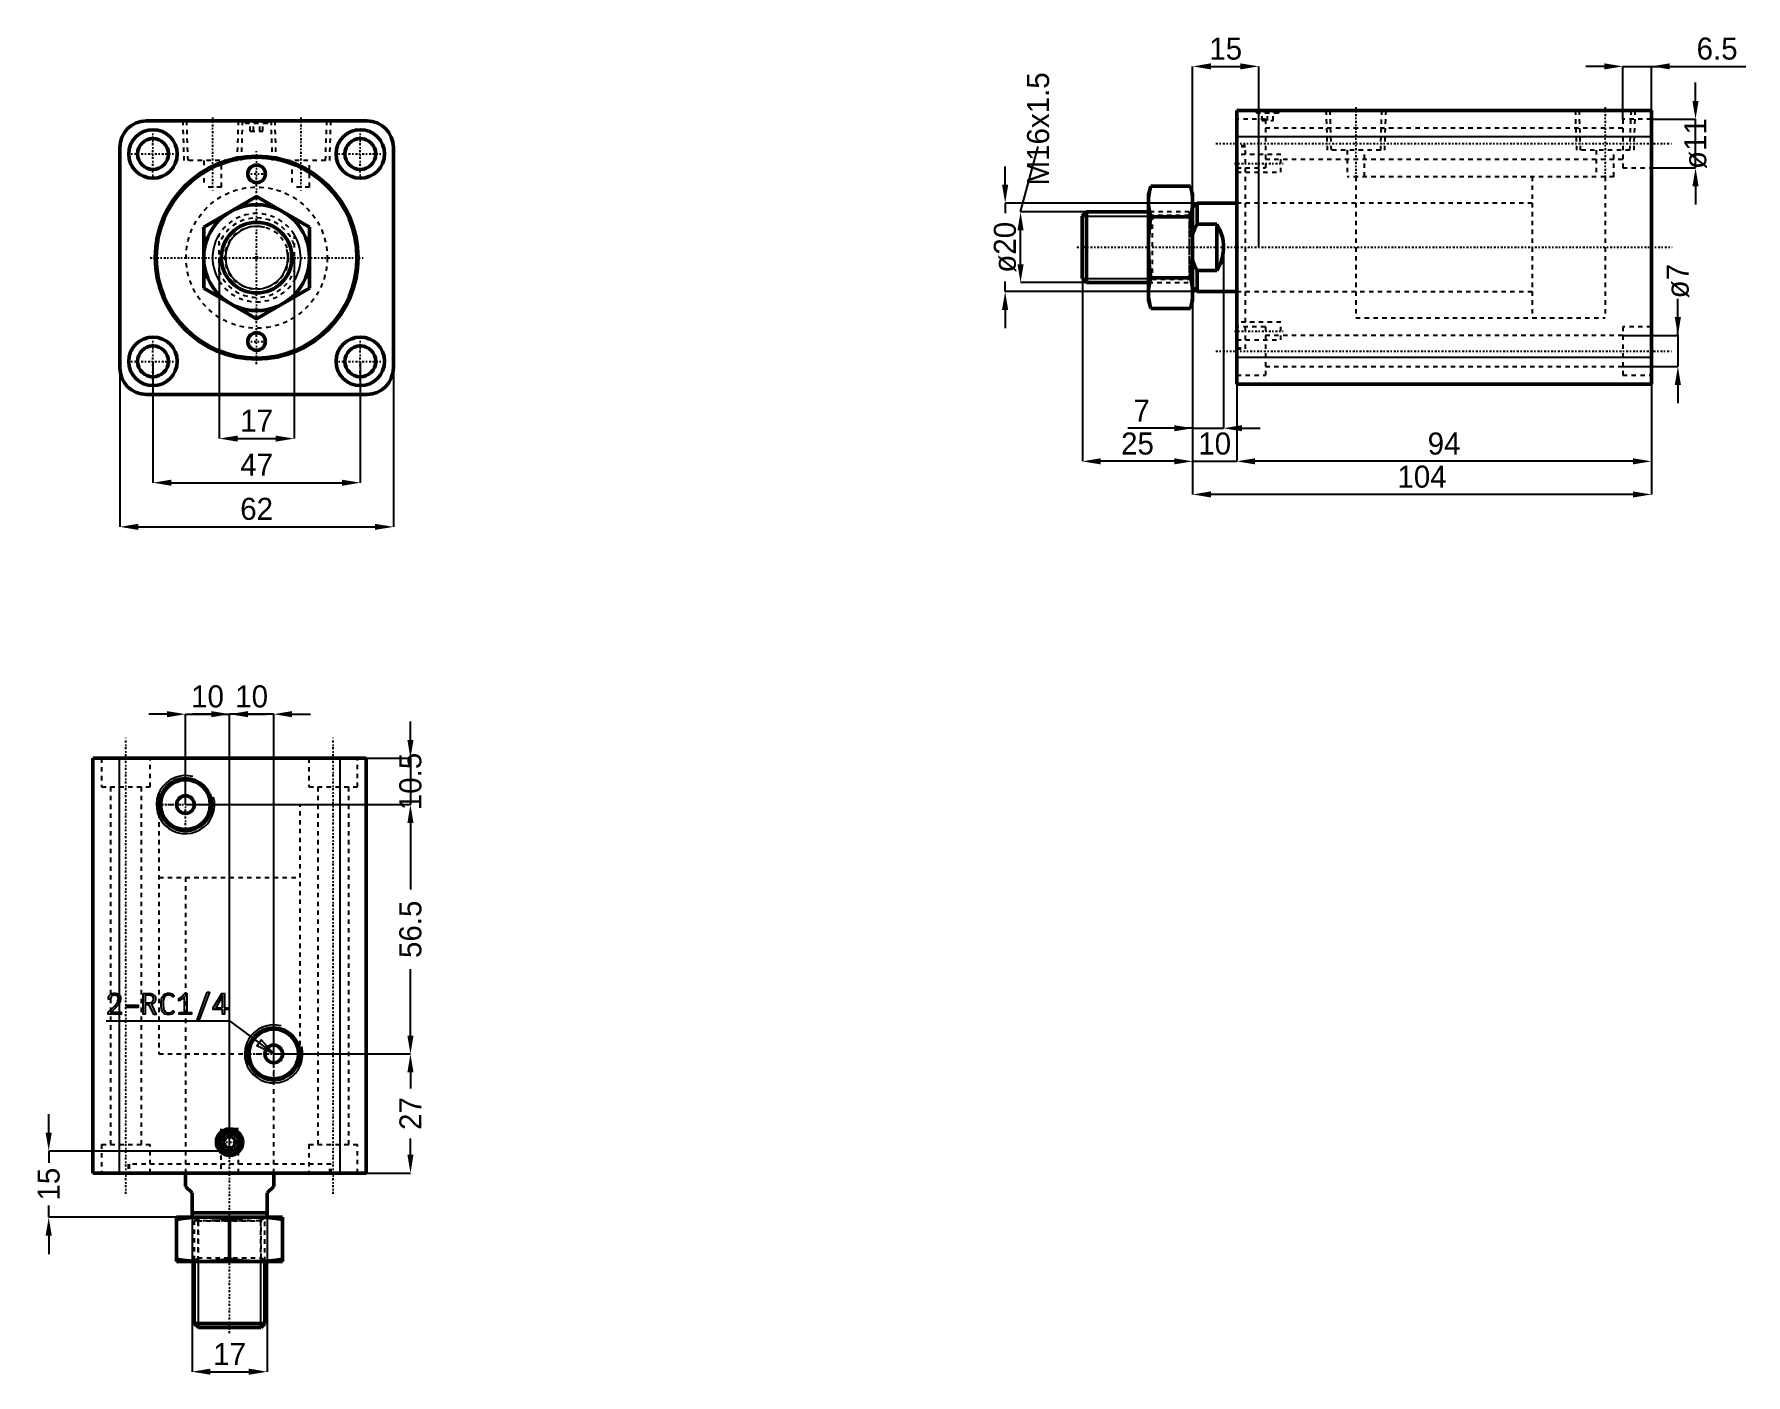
# Model space of a CAD drawing. Header units: millimetres. Extents: x -50 to 338, y -253 to 51.
import ezdxf

# ---------------------------------------------------------------- set-up
doc = ezdxf.new("R2010")
doc.units = ezdxf.units.MM
doc.linetypes.add('Center', pattern=[1.5, 0.45, -0.5, 0.05, -0.5])
doc.linetypes.add('Dashed', pattern=[2, 1, -1])
for name, color, linetype, lineweight in [('2d ConnectionPoints', 7, 'Continuous', 50), ('AM_0', 7, 'Continuous', 50), ('AM_4', 3, 'Continuous', 25), ('AM_5', 3, 'Continuous', 25), ('AM_7', 7, 'Center', 25), ('AM_9', 6, 'Dashed', 25)]:
    doc.layers.add(name, color=color, linetype=linetype, lineweight=lineweight)
doc.dimstyles.new('ISO-25', dxfattribs={"dimtxt": 2.5, "dimasz": 2.5, "dimexe": 1.25, "dimexo": 0.625, "dimtad": 1, "dimtxsty": 'Standard', "dimcen": 2.5, "dimadec": 0, "dimazin": 0, "dimtfac": 1, "dimtmove": 0, "dimatfit": 3, "dimfxl": 1, "dimarcsym": 0})

# ---------------------------------------------------------------- blocks, each defined once
blk = doc.blocks.new('1_CXHC_NUTM16X1_5_0_in_CXHC_A_EX_SD_32_40ST_0__CN_0')
at = {"layer": 'AM_0'}
for p, q in [((-12, 6.93), (0, 13.86)), ((0, 13.86), (12, 6.93)), ((-12, -6.93), (-12, 6.93)), ((12, 6.93), (12, -6.93)), ((0, -13.86), (-12, -6.93)), ((12, -6.93), (0, -13.86))]:
    blk.add_line(p, q, dxfattribs=at)
blk.add_circle((0, 0), 12, dxfattribs=at)
at = {"layer": 'AM_9'}
blk.add_circle((0, 0), 7.19, dxfattribs=at)
blk = doc.blocks.new('2_RODcxhc_a_sd_32_40_EX_0_in_CXHC_A_EX_SD_32_40ST_0__CN_0')
at = {"layer": 'AM_0'}
blk.add_circle((0, 0), 8, dxfattribs=at)
at = {"layer": 'AM_5'}
blk.add_arc((0, 0), 7.08, 75, 15, dxfattribs=at)
at = {"layer": 'AM_9'}
for p, q in [((-8.5, -5.27), (-8.5, 5.27)), ((8.5, 5.27), (8.5, -5.27))]:
    blk.add_line(p, q, dxfattribs=at)
for points in [[(-8.5, 5.27), (-8.93, 4.51), (-9.29, 3.71), (-9.57, 2.89), (-9.79, 2.04), (-9.93, 1.18), (-10, 0.31), (-9.98, -0.56), (-9.9, -1.43), (-9.74, -2.29), (-9.5, -3.13), (-9.19, -3.94), (-8.81, -4.73), (-8.5, -5.27)], [(8.5, -5.27), (8.93, -4.51), (9.29, -3.71), (9.57, -2.89), (9.79, -2.04), (9.93, -1.18), (10, -0.31), (9.98, 0.56), (9.9, 1.43), (9.74, 2.29), (9.5, 3.13), (9.19, 3.94), (8.81, 4.73), (8.5, 5.27)]]:
    blk.add_lwpolyline(points, dxfattribs=at)
for radius, start, end in [(10, 31.7883, 148.2117), (9, 19.1881, 160.8119), (9, 199.1881, 340.8119), (10, 211.7883, 328.2117)]:
    blk.add_arc((0, 0), radius, start, end, dxfattribs=at)
blk = doc.blocks.new('3_bodycxhc_a_sd_32_40_0_in_CXHC_A_EX_SD_32_40ST_0__CN_0')
at = {"layer": 'AM_0'}
for p, q in [((25, 31), (-25, 31)), ((-31, 25), (-31, -25)), ((31, -25), (31, 25)), ((-25, -31), (25, -31))]:
    blk.add_line(p, q, dxfattribs=at)
for centre, radius in [((-23.5, 23.5), 5.5), ((23.5, 23.5), 5.5), ((-23.5, 23.5), 3.5), ((23.5, 23.5), 3.5), ((0, 0), 23), ((0, 0), 22.75), ((0, 19), 2), ((-23.5, -23.5), 5.5), ((0, -19), 2), ((23.5, -23.5), 5.5), ((-23.5, -23.5), 3.5), ((23.5, -23.5), 3.5)]:
    blk.add_circle(centre, radius, dxfattribs=at)
for centre, start, end in [((-25, 25), 90, 180), ((25, 25), 0, 90), ((-25, -25), 180, 270), ((25, -25), 270, 360)]:
    blk.add_arc(centre, 6, start, end, dxfattribs=at)
at = {"layer": 'AM_5', "linetype": 'Dashed'}
for p, q in [((-16.77, 31), (-16.48, 22)), ((-3.23, 31), (-3.52, 22)), ((3.23, 31), (3.52, 22)), ((16.77, 31), (16.48, 22))]:
    blk.add_line(p, q, dxfattribs=at)
at = {"layer": 'AM_7'}
for p, q in [((-10, 31.75), (-10, 15.25)), ((10, 31.75), (10, 15.25)), ((-23.5, 17.73), (-23.5, 29.27)), ((0, 31.03), (0, 30.37)), ((23.5, 17.73), (23.5, 29.27)), ((-29.27, 23.5), (-17.73, 23.5)), ((0, -24.15), (0, 24.15)), ((17.73, 23.5), (29.27, 23.5)), ((-2.1, 19), (2.1, 19)), ((-24.15, 0), (24.15, 0)), ((-23.5, -29.27), (-23.5, -17.73)), ((-2.1, -19), (2.1, -19)), ((23.5, -29.27), (23.5, -17.73)), ((-29.27, -23.5), (-17.73, -23.5)), ((17.73, -23.5), (29.27, -23.5))]:
    blk.add_line(p, q, dxfattribs=at)
at = {"layer": 'AM_9'}
for p, q in [((-15.91, 31), (-15.63, 22)), ((-4.37, 22), (-4.09, 31)), ((-3, 31), (-2.4, 30.4)), ((-2.1, 30.7), (-2.4, 30.4)), ((2.4, 30.4), (-2.4, 30.4)), ((2.1, 30.7), (-2.1, 30.7)), ((-1.44, 28.7), (-1.44, 30.7)), ((-1.44, 28.7), (1.44, 28.7)), ((-0.72, 28.7), (-0.72, 30.7)), ((0.72, 28.7), (0.72, 30.7)), ((1.44, 28.7), (1.44, 30.7)), ((2.4, 30.4), (2.1, 30.7)), ((2.4, 30.4), (3, 31)), ((4.09, 31), (4.37, 22)), ((15.63, 22), (15.91, 31)), ((-4.37, 22), (-15.63, 22)), ((-12, 22), (-12, 16)), ((-8, 16), (-8, 22)), ((15.63, 22), (4.37, 22)), ((8, 22), (8, 16)), ((12, 16), (12, 22)), ((-8, 16), (-12, 16)), ((12, 16), (8, 16))]:
    blk.add_line(p, q, dxfattribs=at)
blk.add_circle((0, 0), 16, dxfattribs=at)
blk = doc.blocks.new('*D4')
at = {"layer": 'AM_5', "color": 0, "lineweight": -2}
for p, q in [((-23.5, -23.5), (-23.5, -51)), ((23.5, -23.5), (23.5, -51)), ((-19.33, -51), (19.33, -51))]:
    blk.add_line(p, q, dxfattribs=at)
at = {"layer": 'AM_5', "color": 0}
for points in [[(-19.33, -50.31), (-19.33, -51.69), (-23.5, -51)], [(19.33, -51.69), (19.33, -50.31), (23.5, -51)]]:
    blk.add_solid(points, dxfattribs=at)
at = {"layer": 'Defpoints', "color": 0}
for p in [(-23.5, -23.5), (23.5, -23.5), (23.5, -51)]:
    blk.add_point(p, dxfattribs=at)
at = {"layer": 'AM_5', "color": 0, "insert": (0, -46.91), "char_height": 5, "attachment_point": 5}
blk.add_mtext('47', dxfattribs=at)
blk = doc.blocks.new('*D5')
at = {"layer": 'AM_5', "color": 0, "lineweight": -2}
for p, q in [((-31, -25), (-31, -61)), ((31, -25), (31, -61)), ((-26.83, -61), (26.83, -61))]:
    blk.add_line(p, q, dxfattribs=at)
at = {"layer": 'AM_5', "color": 0}
for points in [[(-26.83, -60.31), (-26.83, -61.69), (-31, -61)], [(26.83, -61.69), (26.83, -60.31), (31, -61)]]:
    blk.add_solid(points, dxfattribs=at)
at = {"layer": 'Defpoints', "color": 0}
for p in [(-31, -25), (31, -25), (31, -61)]:
    blk.add_point(p, dxfattribs=at)
at = {"layer": 'AM_5', "color": 0, "insert": (0, -56.95), "char_height": 5, "attachment_point": 5}
blk.add_mtext('62', dxfattribs=at)
blk = doc.blocks.new('*D6')
at = {"layer": 'AM_5', "color": 0, "lineweight": -2}
for p, q in [((-8.5, 0), (-8.5, -41)), ((8.5, 0), (8.5, -41)), ((-4.33, -41), (4.33, -41))]:
    blk.add_line(p, q, dxfattribs=at)
at = {"layer": 'AM_5', "color": 0}
for points in [[(-4.33, -40.31), (-4.33, -41.69), (-8.5, -41)], [(4.33, -41.69), (4.33, -40.31), (8.5, -41)]]:
    blk.add_solid(points, dxfattribs=at)
at = {"layer": 'Defpoints', "color": 0}
for p in [(-8.5, 0), (8.5, 0), (8.5, -41)]:
    blk.add_point(p, dxfattribs=at)
at = {"layer": 'AM_5', "color": 0, "insert": (0, -36.95), "char_height": 5, "attachment_point": 5}
blk.add_mtext('17', dxfattribs=at)
blk = doc.blocks.new('1_CXHC_NUTM16X1_5_0_in_CXHC_A_EX_SD_32_40ST_0__CN_2')
at = {"layer": 'AM_0'}
for p, q in [((-19.5, 13.86), (-20, 12)), ((-20, 12), (-20, -12)), ((-19.5, 13.86), (-10.5, 13.86)), ((-10, 12), (-10.5, 13.86)), ((-10, 12), (-10, -12)), ((-19.5, 6.93), (-10.5, 6.93)), ((-19.5, -6.93), (-10.5, -6.93)), ((-20, -12), (-19.5, -13.86)), ((-19.5, -13.86), (-10.5, -13.86)), ((-10.5, -13.86), (-10, -12))]:
    blk.add_line(p, q, dxfattribs=at)
for points in [[(-19.5, 13.86), (-19.71, 13), (-19.87, 12.13), (-19.97, 11.26), (-20, 10.39)], [(-10, 10.39), (-10.03, 11.26), (-10.13, 12.12), (-10.29, 12.99), (-10.5, 13.86)], [(-20, 10.39), (-19.97, 9.53), (-19.87, 8.66), (-19.71, 7.79), (-19.5, 6.93)], [(-10.5, 6.93), (-10.29, 7.79), (-10.13, 8.65), (-10.03, 9.52), (-10, 10.39)], [(-19.5, 6.93), (-19.71, 5.21), (-19.87, 3.48), (-19.97, 1.74), (-20, 0)], [(-10, 0), (-10.04, 1.78), (-10.14, 3.56), (-10.29, 5.25), (-10.5, 6.93)], [(-20, 0), (-19.96, -1.78), (-19.86, -3.56), (-19.71, -5.25), (-19.5, -6.93)], [(-10.5, -6.93), (-10.29, -5.21), (-10.13, -3.48), (-10.03, -1.74), (-10, 0)], [(-19.5, -6.93), (-19.71, -7.79), (-19.87, -8.65), (-19.97, -9.52), (-20, -10.39)], [(-10, -10.39), (-10.03, -9.53), (-10.13, -8.66), (-10.29, -7.79), (-10.5, -6.93)], [(-20, -10.39), (-19.97, -11.26), (-19.87, -12.12), (-19.71, -12.99), (-19.5, -13.86)], [(-10.5, -13.86), (-10.29, -13), (-10.13, -12.13), (-10.03, -11.26), (-10, -10.39)]]:
    blk.add_lwpolyline(points, dxfattribs=at)
at = {"layer": 'AM_9'}
for p, q in [((-19.19, 7.19), (-20, 8)), ((-10, 8), (-10.81, 7.19)), ((-10.81, 7.19), (-19.19, 7.19)), ((-19.19, 7.19), (-19.19, -7.19)), ((-10.81, 7.19), (-10.81, -7.19)), ((-20, -8), (-19.19, -7.19)), ((-19.19, -7.19), (-10.81, -7.19)), ((-10.81, -7.19), (-10, -8))]:
    blk.add_line(p, q, dxfattribs=at)
blk = doc.blocks.new('2_RODcxhc_a_sd_32_40_EX_0_in_CXHC_A_EX_SD_32_40ST_0__CN_2')
at = {"layer": 'AM_0'}
for p, q in [((-34.08, 8), (-35, 7.08)), ((-20, 8), (-34.08, 8)), ((-34.08, 8), (-34.08, -8)), ((-9, 10), (-10, 9)), ((0, 10), (-9, 10)), ((-9, 10), (-9, 5.27)), ((-35, 7.08), (-35, -7.08)), ((-4.5, 5.27), (-9, 5.27)), ((-4.5, 5.27), (-4.5, -5.27)), ((-35, -7.08), (-34.08, -8)), ((-9, -5.27), (-4.5, -5.27)), ((-9, -5.27), (-9, -10)), ((-34.08, -8), (-20, -8)), ((-10, -9), (-9, -10)), ((-9, -10), (0, -10))]:
    blk.add_line(p, q, dxfattribs=at)
for points in [[(-9, 5.27), (-9.55, 4.14), (-10, 2.96)], [(-4.5, -5.27), (-4.07, -4.51), (-3.71, -3.71), (-3.43, -2.89), (-3.21, -2.04), (-3.07, -1.18), (-3, -0.31), (-3.02, 0.56), (-3.1, 1.43), (-3.26, 2.29), (-3.5, 3.13), (-3.81, 3.94), (-4.19, 4.73), (-4.5, 5.27)], [(-10, -2.96), (-9.55, -4.13), (-9, -5.27)]]:
    blk.add_lwpolyline(points, dxfattribs=at)
at = {"layer": 'AM_5'}
for p, q in [((-35, 7.08), (-20, 7.08)), ((-35, -7.08), (-20, -7.08))]:
    blk.add_line(p, q, dxfattribs=at)
at = {"layer": 'AM_5', "linetype": 'Dashed'}
for p, q in [((-20, 7.08), (-10.75, 7.08)), ((-20, -7.08), (-10.75, -7.08))]:
    blk.add_line(p, q, dxfattribs=at)
at = {"layer": 'AM_7'}
blk.add_line((-36.25, 0), (98.7, 0), dxfattribs=at)
at = {"layer": 'AM_9'}
for p, q in [((83.5, 16), (67, 16)), ((67, 16), (67, -16)), ((83.5, 16), (83.5, -16)), ((-10.75, 8), (-20, 8)), ((-10.75, 8), (-10.75, -8)), ((67, 10), (0, 10)), ((-10, 7.08), (-10.75, 7.08)), ((-10.75, -7.08), (-10, -7.08)), ((-20, -8), (-10.75, -8)), ((0, -10), (67, -10)), ((67, -16), (83.5, -16))]:
    blk.add_line(p, q, dxfattribs=at)
blk = doc.blocks.new('3_bodycxhc_a_sd_32_40_0_in_CXHC_A_EX_SD_32_40ST_0__CN_2')
at = {"layer": 'AM_0'}
for p, q in [((94, 31), (0, 31)), ((0, -31), (0, 31)), ((94, -31), (94, 31)), ((94, -31), (0, -31))]:
    blk.add_line(p, q, dxfattribs=at)
at = {"layer": 'AM_4'}
for p, q in [((94, 25), (0, 25)), ((94, -25), (0, -25))]:
    blk.add_line(p, q, dxfattribs=at)
at = {"layer": 'AM_5', "linetype": 'Dashed'}
for p, q in [((20.23, 31), (20.52, 22)), ((33.77, 31), (33.48, 22)), ((76.73, 31), (77.02, 22)), ((90.27, 31), (89.98, 22))]:
    blk.add_line(p, q, dxfattribs=at)
at = {"layer": 'AM_7'}
for p, q in [((27, 31.75), (27, 15.25)), ((83.5, 31.75), (83.5, 15.25)), ((7, 31.03), (7, 30.37)), ((-4.7, 23.5), (98.7, 23.5)), ((-0.5, 19), (10.5, 19)), ((-0.5, -19), (10.5, -19)), ((-4.7, -23.5), (98.7, -23.5))]:
    blk.add_line(p, q, dxfattribs=at)
at = {"layer": 'AM_9'}
for p, q in [((6.5, 29), (0, 29)), ((4, 31), (4.6, 30.4)), ((4.9, 30.7), (4.6, 30.4)), ((9.4, 30.4), (4.6, 30.4)), ((9.1, 30.7), (4.9, 30.7)), ((5.75, 28.7), (5.75, 30.7)), ((5.75, 28.7), (8.25, 28.7)), ((6.5, 29), (6.5, 18)), ((7, 28.7), (7, 30.7)), ((8.25, 28.7), (8.25, 30.7)), ((9.4, 30.4), (9.1, 30.7)), ((9.4, 30.4), (10, 31)), ((21.09, 31), (21.37, 22)), ((32.63, 22), (32.91, 31)), ((77.59, 31), (77.87, 22)), ((94, 29), (87.5, 29)), ((87.5, 29), (87.5, 18)), ((89.13, 22), (89.41, 31)), ((87.5, 27), (6.5, 27)), ((2, 23), (0, 23)), ((2, 22.75), (0, 22.75)), ((10, 21), (0, 21)), ((2, -23), (2, 23)), ((6.5, 20), (87.5, 20)), ((10, 17), (10, 21)), ((32.63, 22), (21.37, 22)), ((25, 22), (25, 16)), ((29, 16), (29, 22)), ((89.13, 22), (77.87, 22)), ((81.5, 22), (81.5, 16)), ((85.5, 16), (85.5, 22)), ((0, 18), (6.5, 18)), ((0, 17), (10, 17)), ((85.5, 16), (25, 16)), ((27, 16), (27, -16)), ((83.5, 16), (83.5, -16)), ((87.5, 18), (94, 18)), ((27, 10), (0, 10)), ((0, -10), (27, -10)), ((10, -17), (0, -17)), ((6.5, -18), (0, -18)), ((6.5, -18), (6.5, -29)), ((10, -21), (10, -17)), ((27, -16), (83.5, -16)), ((94, -18), (87.5, -18)), ((87.5, -18), (87.5, -29)), ((0, -21), (10, -21)), ((0, -22.75), (2, -22.75)), ((0, -23), (2, -23)), ((87.5, -20), (6.5, -20)), ((6.5, -27), (87.5, -27)), ((0, -29), (6.5, -29)), ((87.5, -29), (94, -29))]:
    blk.add_line(p, q, dxfattribs=at)
blk = doc.blocks.new('*D22')
at = {"layer": 'AM_5', "color": 0, "lineweight": -2}
for p, q in [((169.67, 16.52), (169.67, 20.68)), ((213.17, 12.35), (169.67, 12.35)), ((169.67, 12.35), (169.67, 10.1)), ((169.67, -7.65), (169.67, -5.4)), ((213.17, -7.65), (169.67, -7.65)), ((169.67, -11.82), (169.67, -15.98))]:
    blk.add_line(p, q, dxfattribs=at)
at = {"layer": 'AM_5', "color": 0}
for points in [[(168.97, 16.52), (170.36, 16.52), (169.67, 12.35)], [(170.36, -11.82), (168.97, -11.82), (169.67, -7.65)]]:
    blk.add_solid(points, dxfattribs=at)
at = {"layer": 'Defpoints', "color": 0}
for p in [(213.17, 12.35), (169.67, -7.65), (213.17, -7.65)]:
    blk.add_point(p, dxfattribs=at)
at = {"layer": 'AM_5', "color": 0, "insert": (169.67, 2.35), "char_height": 5, "attachment_point": 5, "rotation": 90}
blk.add_mtext('ø20', dxfattribs=at)
blk = doc.blocks.new('*D23')
at = {"layer": 'AM_5', "color": 0, "lineweight": -2}
for p, q in [((212.17, 2.35), (212.17, -38.65)), ((219.17, 2.35), (219.17, -38.65)), ((212.17, -38.65), (197.46, -38.65)), ((212.17, -38.65), (219.17, -38.65)), ((223.33, -38.65), (227.5, -38.65))]:
    blk.add_line(p, q, dxfattribs=at)
at = {"layer": 'AM_5', "color": 0}
for points in [[(208, -39.34), (208, -37.96), (212.17, -38.65)], [(223.33, -37.96), (223.33, -39.34), (219.17, -38.65)]]:
    blk.add_solid(points, dxfattribs=at)
at = {"layer": 'Defpoints', "color": 0}
for p in [(212.17, 2.35), (219.17, 2.35), (219.17, -38.65)]:
    blk.add_point(p, dxfattribs=at)
at = {"layer": 'AM_5', "color": 0, "insert": (200.62, -34.65), "char_height": 5, "attachment_point": 5}
blk.add_mtext('7', dxfattribs=at)
blk = doc.blocks.new('*D24')
at = {"layer": 'AM_5', "color": 0, "lineweight": -2}
for p, q in [((212.17, 2.35), (212.17, -46.15)), ((222.17, -22.65), (222.17, -46.15)), ((212.17, -46.15), (222.17, -46.15))]:
    blk.add_line(p, q, dxfattribs=at)
at = {"layer": 'Defpoints', "color": 0}
for p in [(212.17, 2.35), (222.17, -22.65), (222.17, -46.15)]:
    blk.add_point(p, dxfattribs=at)
at = {"layer": 'AM_5', "color": 0, "insert": (217.17, -42.15), "char_height": 5, "attachment_point": 5}
blk.add_mtext('10', dxfattribs=at)
blk = doc.blocks.new('*D25')
at = {"layer": 'AM_5', "color": 0, "lineweight": -2}
for p, q in [((187.17, 2.35), (187.17, -46.15)), ((212.17, 2.35), (212.17, -46.15)), ((208, -46.15), (191.33, -46.15))]:
    blk.add_line(p, q, dxfattribs=at)
at = {"layer": 'AM_5', "color": 0}
for points in [[(191.33, -45.46), (191.33, -46.84), (187.17, -46.15)], [(208, -46.84), (208, -45.46), (212.17, -46.15)]]:
    blk.add_solid(points, dxfattribs=at)
at = {"layer": 'Defpoints', "color": 0}
for p in [(187.17, 2.35), (212.17, 2.35), (187.17, -46.15)]:
    blk.add_point(p, dxfattribs=at)
at = {"layer": 'AM_5', "color": 0, "insert": (199.67, -42.15), "char_height": 5, "attachment_point": 5}
blk.add_mtext('25', dxfattribs=at)
blk = doc.blocks.new('*D26')
at = {"layer": 'AM_5', "color": 0, "lineweight": -2}
for p, q in [((222.17, -22.65), (222.17, -46.15)), ((316.17, -28.65), (316.17, -46.15)), ((312, -46.15), (226.33, -46.15))]:
    blk.add_line(p, q, dxfattribs=at)
at = {"layer": 'AM_5', "color": 0}
for points in [[(226.33, -45.46), (226.33, -46.84), (222.17, -46.15)], [(312, -46.84), (312, -45.46), (316.17, -46.15)]]:
    blk.add_solid(points, dxfattribs=at)
at = {"layer": 'Defpoints', "color": 0}
for p in [(222.17, -22.65), (316.17, -28.65), (222.17, -46.15)]:
    blk.add_point(p, dxfattribs=at)
at = {"layer": 'AM_5', "color": 0, "insert": (269.17, -42.15), "char_height": 5, "attachment_point": 5}
blk.add_mtext('94', dxfattribs=at)
blk = doc.blocks.new('*D27')
at = {"layer": 'AM_5', "color": 0, "lineweight": -2}
for p, q in [((212.17, 2.35), (212.17, -53.65)), ((316.17, -28.65), (316.17, -53.65)), ((312, -53.65), (216.33, -53.65))]:
    blk.add_line(p, q, dxfattribs=at)
at = {"layer": 'AM_5', "color": 0}
for points in [[(216.33, -52.96), (216.33, -54.34), (212.17, -53.65)], [(312, -54.34), (312, -52.96), (316.17, -53.65)]]:
    blk.add_solid(points, dxfattribs=at)
at = {"layer": 'Defpoints', "color": 0}
for p in [(212.17, 2.35), (316.17, -28.65), (212.17, -53.65)]:
    blk.add_point(p, dxfattribs=at)
at = {"layer": 'AM_5', "color": 0, "insert": (264.17, -49.65), "char_height": 5, "attachment_point": 5}
blk.add_mtext('104', dxfattribs=at)
blk = doc.blocks.new('*D28')
at = {"layer": 'AM_5', "color": 0, "lineweight": -2}
for p, q in [((322.17, -17.65), (322.17, -9.32)), ((309.67, -17.65), (322.17, -17.65)), ((322.17, -17.65), (322.17, -24.65)), ((309.67, -24.65), (322.17, -24.65)), ((322.17, -28.82), (322.17, -32.98))]:
    blk.add_line(p, q, dxfattribs=at)
at = {"layer": 'AM_5', "color": 0}
for points in [[(321.47, -13.48), (322.86, -13.48), (322.17, -17.65)], [(322.86, -28.82), (321.47, -28.82), (322.17, -24.65)]]:
    blk.add_solid(points, dxfattribs=at)
at = {"layer": 'Defpoints', "color": 0}
for p in [(309.67, -17.65), (309.67, -24.65), (322.17, -24.65)]:
    blk.add_point(p, dxfattribs=at)
at = {"layer": 'AM_5', "color": 0, "insert": (322.17, -5.32), "char_height": 5, "attachment_point": 5, "rotation": 90}
blk.add_mtext('ø7', dxfattribs=at)
blk = doc.blocks.new('*D29')
at = {"layer": 'AM_5', "color": 0, "lineweight": -2}
for p, q in [((326.17, 35.52), (326.17, 39.68)), ((316.17, 31.35), (326.17, 31.35)), ((326.17, 20.35), (326.17, 31.35)), ((316.17, 20.35), (326.17, 20.35)), ((326.17, 16.18), (326.17, 12.02))]:
    blk.add_line(p, q, dxfattribs=at)
at = {"layer": 'AM_5', "color": 0}
for points in [[(325.47, 35.52), (326.86, 35.52), (326.17, 31.35)], [(326.86, 16.18), (325.47, 16.18), (326.17, 20.35)]]:
    blk.add_solid(points, dxfattribs=at)
at = {"layer": 'Defpoints', "color": 0}
for p in [(316.17, 31.35), (326.17, 31.35), (316.17, 20.35)]:
    blk.add_point(p, dxfattribs=at)
at = {"layer": 'AM_5', "color": 0, "insert": (326.17, 25.85), "char_height": 5, "attachment_point": 5, "rotation": 90}
blk.add_mtext('ø11', dxfattribs=at)
blk = doc.blocks.new('*D30')
at = {"layer": 'AM_5', "color": 0, "lineweight": -2}
for p, q in [((305.5, 43.35), (301.33, 43.35)), ((309.67, 31.35), (309.67, 43.35)), ((309.67, 43.35), (316.17, 43.35)), ((316.17, 31.35), (316.17, 43.35)), ((316.17, 43.35), (337.56, 43.35))]:
    blk.add_line(p, q, dxfattribs=at)
at = {"layer": 'AM_5', "color": 0}
for points in [[(305.5, 42.66), (305.5, 44.04), (309.67, 43.35)], [(320.33, 44.04), (320.33, 42.66), (316.17, 43.35)]]:
    blk.add_solid(points, dxfattribs=at)
at = {"layer": 'Defpoints', "color": 0}
for p in [(316.17, 43.35), (309.67, 31.35), (316.17, 31.35)]:
    blk.add_point(p, dxfattribs=at)
at = {"layer": 'AM_5', "color": 0, "insert": (331.06, 47.35), "char_height": 5, "attachment_point": 5}
blk.add_mtext('6.5', dxfattribs=at)
blk = doc.blocks.new('*D31')
at = {"layer": 'AM_5', "color": 0, "lineweight": -2}
for p, q in [((173.17, 10.35), (177.17, 25.18)), ((188.17, 10.35), (173.17, 10.35)), ((173.17, -1.48), (173.17, 6.18)), ((188.17, -5.65), (173.17, -5.65))]:
    blk.add_line(p, q, dxfattribs=at)
at = {"layer": 'AM_5', "color": 0}
for points in [[(173.86, 6.18), (172.47, 6.18), (173.17, 10.35)], [(172.47, -1.48), (173.86, -1.48), (173.17, -5.65)]]:
    blk.add_solid(points, dxfattribs=at)
at = {"layer": 'Defpoints', "color": 0}
for p in [(173.17, 10.35), (188.17, 10.35), (188.17, -5.65)]:
    blk.add_point(p, dxfattribs=at)
at = {"layer": 'AM_5', "color": 0, "insert": (177.17, 29.18), "char_height": 5, "attachment_point": 5, "rotation": 90}
blk.add_mtext('M16x1.5', dxfattribs=at)
blk = doc.blocks.new('*D32')
at = {"layer": 'AM_5', "color": 0, "lineweight": -2}
for p, q in [((212.17, 2.35), (212.17, 43.35)), ((216.33, 43.35), (223, 43.35)), ((227.17, 2.35), (227.17, 43.35))]:
    blk.add_line(p, q, dxfattribs=at)
at = {"layer": 'AM_5', "color": 0}
for points in [[(216.33, 44.04), (216.33, 42.66), (212.17, 43.35)], [(223, 42.66), (223, 44.04), (227.17, 43.35)]]:
    blk.add_solid(points, dxfattribs=at)
at = {"layer": 'Defpoints', "color": 0}
for p in [(227.17, 43.35), (212.17, 2.35), (227.17, 2.35)]:
    blk.add_point(p, dxfattribs=at)
at = {"layer": 'AM_5', "color": 0, "insert": (219.67, 47.35), "char_height": 5, "attachment_point": 5}
blk.add_mtext('15', dxfattribs=at)
blk = doc.blocks.new('1_CXHC_NUTM16X1_5_0_in_CXHC_A_EX_SD_32_40ST_0__CN_4')
at = {"layer": 'AM_0'}
for p, q in [((-12, -10), (12, -10)), ((-12, -20), (-12, -10)), ((0, -19.5), (0, -10.5)), ((12, -10), (12, -20)), ((-12, -20), (12, -20))]:
    blk.add_line(p, q, dxfattribs=at)
for points in [[(-6, -10), (-7.5, -10.03), (-9, -10.13), (-10.5, -10.29), (-12, -10.5)], [(0, -10.5), (-1.49, -10.29), (-2.99, -10.13), (-4.49, -10.03), (-6, -10)], [(6, -10), (4.5, -10.03), (3, -10.13), (1.5, -10.29), (0, -10.5)], [(12, -10.5), (10.51, -10.29), (9.01, -10.13), (7.51, -10.03), (6, -10)], [(-12, -19.5), (-10.51, -19.71), (-9.01, -19.87), (-7.51, -19.97), (-6, -20)], [(-6, -20), (-4.5, -19.97), (-3, -19.87), (-1.5, -19.71), (0, -19.5)], [(0, -19.5), (1.49, -19.71), (2.99, -19.87), (4.49, -19.97), (6, -20)], [(6, -20), (7.5, -19.97), (9, -19.87), (10.5, -19.71), (12, -19.5)]]:
    blk.add_lwpolyline(points, dxfattribs=at)
at = {"layer": 'AM_9'}
for p, q in [((-8, -10), (-7.19, -10.81)), ((-7.19, -10.81), (-7.19, -19.19)), ((-7.19, -10.81), (7.19, -10.81)), ((7.19, -10.81), (8, -10)), ((7.19, -19.19), (7.19, -10.81)), ((-7.19, -19.19), (-8, -20)), ((-7.19, -19.19), (7.19, -19.19)), ((8, -20), (7.19, -19.19))]:
    blk.add_line(p, q, dxfattribs=at)
blk = doc.blocks.new('2_RODcxhc_a_sd_32_40_EX_0_in_CXHC_A_EX_SD_32_40ST_0__CN_4')
at = {"layer": 'AM_0'}
for p, q in [((-10, 0), (-10, -3)), ((10, -3), (10, 0)), ((-8.5, -4.5), (-10, -3)), ((10, -3), (8.5, -4.5)), ((-8.5, -10), (-8.5, -4.5)), ((8.5, -4.5), (8.5, -10)), ((-8.5, -9), (8.5, -9)), ((-8, -20), (-8, -34.08)), ((8, -34.08), (8, -20)), ((-8, -34.08), (8, -34.08)), ((-8, -34.08), (-7.08, -35)), ((7.08, -35), (8, -34.08)), ((-7.08, -35), (7.08, -35))]:
    blk.add_line(p, q, dxfattribs=at)
at = {"layer": 'AM_5', "linetype": 'Dashed'}
for p, q in [((-8, -10.75), (8, -10.75)), ((-7.08, -20), (-7.08, -10.75)), ((7.08, -20), (7.08, -10.75))]:
    blk.add_line(p, q, dxfattribs=at)
at = {"layer": 'AM_5'}
for p, q in [((-7.08, -35), (-7.08, -20)), ((7.08, -35), (7.08, -20))]:
    blk.add_line(p, q, dxfattribs=at)
at = {"layer": 'AM_7'}
blk.add_line((0, -36.25), (0, 98.7), dxfattribs=at)
at = {"layer": 'AM_9'}
for p, q in [((-16, 83.5), (16, 83.5)), ((-16, 83.5), (-16, 67)), ((16, 67), (16, 83.5)), ((-16, 67), (16, 67)), ((-10, 67), (-10, 0)), ((10, 0), (10, 67)), ((-8, -10.75), (-8, -20)), ((-7.08, -10), (-7.08, -10.75)), ((7.08, -10.75), (7.08, -10)), ((8, -20), (8, -10.75))]:
    blk.add_line(p, q, dxfattribs=at)
blk = doc.blocks.new('3_bodycxhc_a_sd_32_40_0_in_CXHC_A_EX_SD_32_40ST_0__CN_4')
at = {"layer": 'AM_0'}
for p, q in [((31, 94), (-31, 94)), ((-31, 94), (-31, 0)), ((31, 94), (31, 0)), ((-0.72, 8.25), (-1.44, 7)), ((0.72, 8.25), (-0.72, 8.25)), ((1.44, 7), (0.72, 8.25)), ((-1.44, 7), (-0.72, 5.75)), ((-0.72, 5.75), (0.72, 5.75)), ((0.72, 5.75), (1.44, 7)), ((31, 0), (-31, 0))]:
    blk.add_line(p, q, dxfattribs=at)
for centre, radius in [((-10, 83.5), 5.91), ((-10, 83.5), 5.63), ((-10, 83.5), 2), ((10, 27), 5.91), ((10, 27), 5.63), ((10, 27), 2), ((0, 7), 3), ((0, 7), 2.4), ((0, 7), 2.1)]:
    blk.add_circle(centre, radius, dxfattribs=at)
at = {"layer": 'AM_4'}
for p, q in [((-25, 94), (-25, 0)), ((25, 94), (25, 0))]:
    blk.add_line(p, q, dxfattribs=at)
at = {"layer": 'AM_5'}
for centre in [(-10, 83.5), (10, 27)]:
    blk.add_arc(centre, 6.58, 75, 15, dxfattribs=at)
at = {"layer": 'AM_7'}
for p, q in [((-23.5, -4.7), (-23.5, 98.7)), ((23.5, -4.7), (23.5, 98.7)), ((-10, 77.29), (-10, 89.71)), ((-16.21, 83.5), (-3.79, 83.5)), ((10, 20.79), (10, 33.21)), ((3.79, 27), (16.21, 27)), ((-3.15, 7), (3.15, 7))]:
    blk.add_line(p, q, dxfattribs=at)
at = {"layer": 'AM_9'}
for p, q in [((-29, 94), (-29, 87.5)), ((-18, 87.5), (-18, 94)), ((18, 94), (18, 87.5)), ((29, 87.5), (29, 94)), ((-29, 87.5), (-18, 87.5)), ((-27, 87.5), (-27, 6.5)), ((-20, 6.5), (-20, 87.5)), ((18, 87.5), (29, 87.5)), ((20, 87.5), (20, 6.5)), ((27, 6.5), (27, 87.5)), ((-16, 83.5), (16, 83.5)), ((-16, 83.5), (-16, 27)), ((16, 27), (16, 83.5)), ((-16, 27), (16, 27)), ((-10, 27), (-10, 0)), ((10, 0), (10, 27)), ((2, 10), (-2, 10)), ((-2, 10), (-2, 0)), ((2, 0), (2, 10)), ((-29, 6.5), (-18, 6.5)), ((-29, 6.5), (-29, 0)), ((-18, 0), (-18, 6.5)), ((18, 6.5), (29, 6.5)), ((18, 6.5), (18, 0)), ((29, 0), (29, 6.5)), ((23, 2), (-23, 2)), ((-23, 2), (-23, 0)), ((-22.75, 2), (-22.75, 0)), ((22.75, 0), (22.75, 2)), ((23, 0), (23, 2))]:
    blk.add_line(p, q, dxfattribs=at)
blk = doc.blocks.new('*D45')
at = {"layer": 'AM_5', "color": 0, "lineweight": -2}
for p, q in [((-14.63, -217.45), (-14.63, -252.45)), ((2.37, -217.45), (2.37, -252.45)), ((-10.47, -252.45), (-1.8, -252.45))]:
    blk.add_line(p, q, dxfattribs=at)
at = {"layer": 'AM_5', "color": 0}
for points in [[(-10.47, -251.75), (-10.47, -253.14), (-14.63, -252.45)], [(-1.8, -253.14), (-1.8, -251.75), (2.37, -252.45)]]:
    blk.add_solid(points, dxfattribs=at)
at = {"layer": 'Defpoints', "color": 0}
for p in [(-14.63, -217.45), (2.37, -217.45), (2.37, -252.45)]:
    blk.add_point(p, dxfattribs=at)
at = {"layer": 'AM_5', "color": 0, "insert": (-6.13, -248.45), "char_height": 5, "attachment_point": 5}
blk.add_mtext('17', dxfattribs=at)
blk = doc.blocks.new('*D46')
at = {"layer": 'AM_5', "color": 0, "lineweight": -2}
for p, q in [((-47.13, -198.28), (-47.13, -194.11)), ((-6.13, -202.45), (-47.13, -202.45)), ((-47.13, -202.45), (-47.13, -205.11)), ((-47.13, -217.45), (-47.13, -214.78)), ((-14.63, -217.45), (-47.13, -217.45)), ((-47.13, -221.61), (-47.13, -225.78))]:
    blk.add_line(p, q, dxfattribs=at)
at = {"layer": 'AM_5', "color": 0}
for points in [[(-47.83, -198.28), (-46.44, -198.28), (-47.13, -202.45)], [(-46.44, -221.61), (-47.83, -221.61), (-47.13, -217.45)]]:
    blk.add_solid(points, dxfattribs=at)
at = {"layer": 'Defpoints', "color": 0}
for p in [(-47.13, -202.45), (-6.13, -202.45), (-14.63, -217.45)]:
    blk.add_point(p, dxfattribs=at)
at = {"layer": 'AM_5', "color": 0, "insert": (-47.13, -209.95), "char_height": 5, "attachment_point": 5, "rotation": 90}
blk.add_mtext('15', dxfattribs=at)
blk = doc.blocks.new('*D47')
at = {"layer": 'AM_5', "color": 0, "lineweight": -2}
for p, q in [((3.87, -180.45), (34.87, -180.45)), ((34.87, -184.61), (34.87, -188.28)), ((34.87, -203.28), (34.87, -199.61)), ((24.87, -207.45), (34.87, -207.45))]:
    blk.add_line(p, q, dxfattribs=at)
at = {"layer": 'AM_5', "color": 0}
for points in [[(35.56, -184.61), (34.17, -184.61), (34.87, -180.45)], [(34.17, -203.28), (35.56, -203.28), (34.87, -207.45)]]:
    blk.add_solid(points, dxfattribs=at)
at = {"layer": 'Defpoints', "color": 0}
for p in [(3.87, -180.45), (34.87, -180.45), (24.87, -207.45)]:
    blk.add_point(p, dxfattribs=at)
at = {"layer": 'AM_5', "color": 0, "insert": (34.87, -193.95), "char_height": 5, "attachment_point": 5, "rotation": 90}
blk.add_mtext('27', dxfattribs=at)
blk = doc.blocks.new('*D48')
at = {"layer": 'AM_5', "color": 0, "lineweight": -2}
for p, q in [((-16.13, -123.95), (34.87, -123.95)), ((34.87, -128.11), (34.87, -143.2)), ((34.87, -176.28), (34.87, -161.2)), ((3.87, -180.45), (34.87, -180.45))]:
    blk.add_line(p, q, dxfattribs=at)
at = {"layer": 'AM_5', "color": 0}
for points in [[(35.56, -128.11), (34.17, -128.11), (34.87, -123.95)], [(34.17, -176.28), (35.56, -176.28), (34.87, -180.45)]]:
    blk.add_solid(points, dxfattribs=at)
at = {"layer": 'Defpoints', "color": 0}
for p in [(-16.13, -123.95), (3.87, -180.45), (34.87, -180.45)]:
    blk.add_point(p, dxfattribs=at)
at = {"layer": 'AM_5', "color": 0, "insert": (34.87, -152.2), "char_height": 5, "attachment_point": 5, "rotation": 90}
blk.add_mtext('56.5', dxfattribs=at)
blk = doc.blocks.new('*D49')
at = {"layer": 'AM_5', "color": 0, "lineweight": -2}
for p, q in [((34.87, -109.28), (34.87, -105.11)), ((17.37, -113.45), (34.87, -113.45)), ((34.87, -113.45), (34.87, -123.95)), ((-16.13, -123.95), (34.87, -123.95)), ((34.87, -128.11), (34.87, -132.28))]:
    blk.add_line(p, q, dxfattribs=at)
at = {"layer": 'AM_5', "color": 0}
for points in [[(34.17, -109.28), (35.56, -109.28), (34.87, -113.45)], [(35.56, -128.11), (34.17, -128.11), (34.87, -123.95)]]:
    blk.add_solid(points, dxfattribs=at)
at = {"layer": 'Defpoints', "color": 0}
for p in [(17.37, -113.45), (-16.13, -123.95), (34.87, -123.95)]:
    blk.add_point(p, dxfattribs=at)
at = {"layer": 'AM_5', "color": 0, "insert": (34.87, -118.7), "char_height": 5, "attachment_point": 5, "rotation": 90}
blk.add_mtext('10.5', dxfattribs=at)
blk = doc.blocks.new('*D50')
at = {"layer": 'AM_5', "color": 0, "lineweight": -2}
for p, q in [((-20.3, -103.45), (-24.47, -103.45)), ((-16.13, -123.95), (-16.13, -103.45)), ((-16.13, -103.45), (-6.13, -103.45)), ((-6.13, -202.45), (-6.13, -103.45)), ((-1.97, -103.45), (2.2, -103.45))]:
    blk.add_line(p, q, dxfattribs=at)
at = {"layer": 'AM_5', "color": 0}
for points in [[(-20.3, -104.14), (-20.3, -102.75), (-16.13, -103.45)], [(-1.97, -102.75), (-1.97, -104.14), (-6.13, -103.45)]]:
    blk.add_solid(points, dxfattribs=at)
at = {"layer": 'Defpoints', "color": 0}
for p in [(-6.13, -103.45), (-16.13, -123.95), (-6.13, -202.45)]:
    blk.add_point(p, dxfattribs=at)
at = {"layer": 'AM_5', "color": 0, "insert": (-11.13, -99.45), "char_height": 5, "attachment_point": 5}
blk.add_mtext('10', dxfattribs=at)
blk = doc.blocks.new('*D51')
at = {"layer": 'AM_5', "color": 0, "lineweight": -2}
for p, q in [((-10.3, -103.45), (-14.47, -103.45)), ((-6.13, -202.45), (-6.13, -103.45)), ((3.87, -103.45), (-6.13, -103.45)), ((3.87, -180.45), (3.87, -103.45)), ((8.03, -103.45), (12.2, -103.45))]:
    blk.add_line(p, q, dxfattribs=at)
at = {"layer": 'AM_5', "color": 0}
for points in [[(-10.3, -104.14), (-10.3, -102.75), (-6.13, -103.45)], [(8.03, -102.75), (8.03, -104.14), (3.87, -103.45)]]:
    blk.add_solid(points, dxfattribs=at)
at = {"layer": 'Defpoints', "color": 0}
for p in [(-6.13, -103.45), (3.87, -180.45), (-6.13, -202.45)]:
    blk.add_point(p, dxfattribs=at)
at = {"layer": 'AM_5', "color": 0, "insert": (-1.13, -99.45), "char_height": 5, "attachment_point": 5}
blk.add_mtext('10', dxfattribs=at)
blk = doc.blocks.new('*D52')
at = {"layer": 'AM_5', "color": 0, "lineweight": -2}
for p, q in [((-14.63, -217.45), (-14.63, -252.45)), ((2.37, -217.45), (2.37, -252.45)), ((-10.47, -252.45), (-1.8, -252.45))]:
    blk.add_line(p, q, dxfattribs=at)
at = {"layer": 'AM_5', "color": 0}
for points in [[(-10.47, -251.75), (-10.47, -253.14), (-14.63, -252.45)], [(-1.8, -253.14), (-1.8, -251.75), (2.37, -252.45)]]:
    blk.add_solid(points, dxfattribs=at)
at = {"layer": 'Defpoints', "color": 0}
for p in [(-14.63, -217.45), (2.37, -217.45), (2.37, -252.45)]:
    blk.add_point(p, dxfattribs=at)
at = {"layer": 'AM_5', "color": 0, "insert": (-6.13, -248.45), "char_height": 5, "attachment_point": 5}
blk.add_mtext('17', dxfattribs=at)

msp = doc.modelspace()

# ---------------------------------------------------------------- linework, layer by layer
at = {"layer": '2d ConnectionPoints'}
for p in [(0, 0), (0, 0), (222.168, 2.35), (222.168, 2.35), (-6.134, -207.445), (-6.134, -207.445)]:
    msp.add_point(p, dxfattribs=at)
at = {"layer": 'AM_5'}
for p, q in [((-34.134, -172.945), (-6.134, -172.945)), ((-6.134, -172.945), (3.866, -180.445))]:
    msp.add_line(p, q, dxfattribs=at)
for points in [[(-33.487, -170.834), (-33.487, -170.834), (-33.273, -170.639), (-32.968, -170.353), (-32.968, -170.353), (-32.682, -170.076), (-32.503, -169.897), (-32.503, -169.897), (-32.33, -169.716), (-32.083, -169.431), (-32.083, -169.431), (-31.85, -169.132), (-31.703, -168.923), (-31.703, -168.923), (-31.573, -168.716), (-31.432, -168.42), (-31.432, -168.42), (-31.357, -168.142), (-31.342, -167.968), (-31.342, -167.968), (-31.347, -167.87), (-31.37, -167.731), (-31.37, -167.731), (-31.413, -167.603), (-31.453, -167.523), (-31.453, -167.523), (-31.5, -167.448), (-31.584, -167.349), (-31.584, -167.349), (-31.683, -167.267), (-31.757, -167.22), (-31.757, -167.22), (-31.836, -167.182), (-31.962, -167.14), (-31.962, -167.14), (-32.096, -167.117), (-32.191, -167.113), (-32.191, -167.113), (-32.295, -167.117), (-32.442, -167.141), (-32.442, -167.141), (-32.579, -167.184), (-32.665, -167.224), (-32.665, -167.224), (-32.745, -167.272), (-32.85, -167.359), (-32.85, -167.359), (-32.94, -167.464), (-32.99, -167.544), (-32.99, -167.544), (-33.032, -167.631), (-33.078, -167.772), (-33.078, -167.772), (-33.102, -167.928), (-33.107, -168.039), (-33.595, -168.039), (-33.595, -168.039), (-33.587, -167.872), (-33.547, -167.64), (-33.547, -167.64), (-33.474, -167.43), (-33.406, -167.302), (-33.406, -167.302), (-33.325, -167.184), (-33.185, -167.03), (-33.185, -167.03), (-33.02, -166.903), (-32.897, -166.834), (-32.897, -166.834), (-32.767, -166.776), (-32.561, -166.714), (-32.561, -166.714), (-32.343, -166.681), (-32.191, -166.674), (-32.191, -166.674), (-32.048, -166.68), (-31.842, -166.712), (-31.842, -166.712), (-31.645, -166.77), (-31.518, -166.824), (-31.518, -166.824), (-31.398, -166.889), (-31.237, -167.008), (-31.237, -167.008), (-31.099, -167.152), (-31.019, -167.263), (-31.019, -167.263), (-30.952, -167.382), (-30.879, -167.578), (-30.879, -167.578), (-30.839, -167.792), (-30.832, -167.945), (-30.832, -167.945), (-30.843, -168.118), (-30.901, -168.385), (-30.901, -168.385), (-31.009, -168.658), (-31.108, -168.845), (-31.108, -168.845), (-31.222, -169.031), (-31.408, -169.3), (-31.408, -169.3), (-31.61, -169.557), (-31.753, -169.721), (-31.753, -169.721), (-31.908, -169.888), (-32.168, -170.159), (-32.168, -170.159), (-32.461, -170.455), (-32.675, -170.665), (-33.019, -171.003), (-30.692, -171.007), (-30.692, -171.445), (-33.66, -171.445), (-33.66, -170.99), (-33.487, -170.834)], [(-25.718, -166.733), (-24.347, -166.733), (-24.347, -166.733), (-24.206, -166.738), (-23.998, -166.767), (-23.998, -166.767), (-23.794, -166.82), (-23.661, -166.869), (-23.661, -166.869), (-23.533, -166.93), (-23.358, -167.044), (-23.358, -167.044), (-23.204, -167.184), (-23.113, -167.293), (-23.113, -167.293), (-23.035, -167.414), (-22.951, -167.617), (-22.951, -167.617), (-22.906, -167.846), (-22.897, -168.013), (-22.897, -168.013), (-22.908, -168.197), (-22.964, -168.448), (-22.964, -168.448), (-23.068, -168.666), (-23.164, -168.795), (-23.164, -168.795), (-23.277, -168.909), (-23.471, -169.054), (-23.471, -169.054), (-23.694, -169.166), (-23.859, -169.222), (-22.78, -171.478), (-23.307, -171.478), (-24.36, -169.3), (-24.431, -169.3), (-25.237, -169.3), (-25.237, -171.445), (-25.718, -171.445), (-25.718, -166.733)], [(-20.002, -171.556), (-20.002, -171.556), (-20.319, -171.531), (-20.732, -171.404), (-20.732, -171.404), (-21.07, -171.167), (-21.253, -170.948), (-21.253, -170.948), (-21.403, -170.682), (-21.565, -170.196), (-21.565, -170.196), (-21.653, -169.605), (-21.669, -169.154), (-21.669, -169.154), (-21.651, -168.678), (-21.558, -168.06), (-21.558, -168.06), (-21.383, -167.558), (-21.222, -167.287), (-21.222, -167.287), (-21.028, -167.066), (-20.679, -166.827), (-20.679, -166.827), (-20.261, -166.699), (-19.944, -166.674), (-19.944, -166.674), (-19.64, -166.697), (-19.238, -166.818), (-19.238, -166.818), (-18.902, -167.042), (-18.715, -167.25), (-19.027, -167.503), (-19.027, -167.503), (-19.115, -167.411), (-19.248, -167.296), (-19.248, -167.296), (-19.385, -167.21), (-19.477, -167.168), (-19.477, -167.168), (-19.569, -167.137), (-19.702, -167.102), (-19.702, -167.102), (-19.829, -167.084), (-19.911, -167.081), (-19.911, -167.081), (-20.095, -167.09), (-20.342, -167.138), (-20.342, -167.138), (-20.553, -167.228), (-20.673, -167.311), (-20.673, -167.311), (-20.779, -167.412), (-20.914, -167.594), (-20.914, -167.594), (-21.019, -167.815), (-21.073, -167.982), (-21.073, -167.982), (-21.116, -168.168), (-21.162, -168.48), (-21.162, -168.48), (-21.187, -168.834), (-21.192, -169.092), (-21.192, -169.092), (-21.18, -169.474), (-21.119, -169.974), (-21.119, -169.974), (-21.006, -170.389), (-20.902, -170.618), (-20.902, -170.618), (-20.773, -170.807), (-20.526, -171.012), (-20.526, -171.012), (-20.217, -171.122), (-19.976, -171.143), (-19.976, -171.143), (-19.723, -171.124), (-19.396, -171.024), (-19.396, -171.024), (-19.13, -170.837), (-18.988, -170.665), (-18.699, -170.925), (-18.699, -170.925), (-18.876, -171.152), (-19.22, -171.398), (-19.22, -171.398), (-19.658, -171.531), (-20.002, -171.556)], [(-17.526, -171.029), (-16.33, -171.029), (-16.33, -167.513), (-16.33, -167.513), (-16.395, -167.578), (-16.503, -167.679), (-16.503, -167.679), (-16.627, -167.784), (-16.717, -167.857), (-16.717, -167.857), (-16.811, -167.93), (-16.953, -168.033), (-16.953, -168.033), (-17.096, -168.129), (-17.192, -168.189), (-17.192, -168.189), (-17.285, -168.243), (-17.415, -168.309), (-17.415, -168.309), (-17.533, -168.356), (-17.604, -168.377), (-17.604, -167.883), (-17.604, -167.883), (-17.515, -167.841), (-17.376, -167.761), (-17.376, -167.761), (-17.228, -167.661), (-17.125, -167.583), (-17.125, -167.583), (-17.021, -167.499), (-16.871, -167.369), (-16.871, -167.369), (-16.726, -167.235), (-16.633, -167.142), (-16.633, -167.142), (-16.544, -167.051), (-16.425, -166.923), (-16.425, -166.923), (-16.324, -166.805), (-16.265, -166.733), (-15.849, -166.733), (-15.849, -171.029), (-14.764, -171.029), (-14.764, -171.445), (-17.526, -171.445), (-17.526, -171.029)], [(-11.203, -166.408), (-10.709, -166.408), (-12.99, -172.68), (-13.484, -172.68), (-11.203, -166.408)], [(-7.71, -170.405), (-9.816, -170.405), (-9.816, -169.983), (-7.898, -166.733), (-7.255, -166.733), (-7.255, -169.967), (-6.553, -169.967), (-6.553, -170.405), (-7.255, -170.405), (-7.255, -171.445), (-7.71, -171.445), (-7.71, -170.405)], [(-29.484, -169.352), (-26.884, -169.352), (-26.884, -169.937), (-29.484, -169.937), (-29.484, -169.352)], [(-24.574, -168.878), (-24.574, -168.878), (-24.436, -168.875), (-24.246, -168.863), (-24.246, -168.863), (-24.074, -168.839), (-23.97, -168.818), (-23.97, -168.818), (-23.873, -168.788), (-23.742, -168.725), (-23.742, -168.725), (-23.626, -168.638), (-23.558, -168.567), (-23.558, -168.567), (-23.5, -168.484), (-23.438, -168.332), (-23.438, -168.332), (-23.404, -168.148), (-23.398, -168.007), (-23.398, -168.007), (-23.409, -167.827), (-23.472, -167.6), (-23.472, -167.6), (-23.588, -167.424), (-23.695, -167.336), (-23.695, -167.336), (-23.82, -167.266), (-24.029, -167.191), (-24.029, -167.191), (-24.265, -167.15), (-24.438, -167.142), (-25.237, -167.142), (-25.237, -168.878), (-24.574, -168.878)], [(-7.703, -169.967), (-7.703, -167.279), (-9.257, -169.967), (-7.703, -169.967)], [(3.866, -180.445), (0.033, -178.612), (1.033, -177.279), (3.866, -180.445)]]:
    msp.add_lwpolyline(points, dxfattribs=at)

# ---------------------------------------------------------------- block references
for name, p in [('3_bodycxhc_a_sd_32_40_0_in_CXHC_A_EX_SD_32_40ST_0__CN_0', (0, 0)), ('3_bodycxhc_a_sd_32_40_0_in_CXHC_A_EX_SD_32_40ST_0__CN_2', (222.168, 2.35)), ('2_RODcxhc_a_sd_32_40_EX_0_in_CXHC_A_EX_SD_32_40ST_0__CN_2', (222.168, 2.35)), ('1_CXHC_NUTM16X1_5_0_in_CXHC_A_EX_SD_32_40ST_0__CN_2', (222.168, 2.35)), ('1_CXHC_NUTM16X1_5_0_in_CXHC_A_EX_SD_32_40ST_0__CN_0', (0, 0)), ('2_RODcxhc_a_sd_32_40_EX_0_in_CXHC_A_EX_SD_32_40ST_0__CN_0', (0, 0)), ('3_bodycxhc_a_sd_32_40_0_in_CXHC_A_EX_SD_32_40ST_0__CN_4', (-6.134, -207.445)), ('2_RODcxhc_a_sd_32_40_EX_0_in_CXHC_A_EX_SD_32_40ST_0__CN_4', (-6.134, -207.445)), ('1_CXHC_NUTM16X1_5_0_in_CXHC_A_EX_SD_32_40ST_0__CN_4', (-6.134, -207.445))]:
    msp.add_blockref(name, p)

# ---------------------------------------------------------------- dimensions: what is measured, and where the dimension line sits
for base, p1, p2, text, override, picture, middle in [((227.168, 43.35), (212.168, 2.35), (227.168, 2.35), '15', {"dimtxt": 5, "dimasz": 4.166667, "dimexe": 0, "dimexo": 0, "dimgap": 1.5}, '*D32', (219.668, 43.35)), ((316.168, 43.35), (309.668, 31.35), (316.168, 31.35), '6.5', {"dimtxt": 5, "dimasz": 4.166667, "dimexe": 0, "dimexo": 0, "dimgap": 1.5}, '*D30', (331.058, 43.35)), ((8.5, -41), (-8.5, 0), (8.5, 0), '17', {"dimtxt": 5, "dimasz": 4.166667, "dimexe": 0, "dimexo": 0, "dimgap": 1.5}, '*D6', (0, -41)), ((187.168, -46.15), (212.168, 2.35), (187.168, 2.35), '25', {"dimtxt": 5, "dimasz": 4.166667, "dimexe": 0, "dimexo": 0, "dimgap": 1.5}, '*D25', (199.668, -46.15)), ((219.168, -38.65), (212.168, 2.35), (219.168, 2.35), '7', {"dimtxt": 5, "dimasz": 4.166667, "dimexe": 0, "dimexo": 0, "dimgap": 1.5}, '*D23', (200.623, -38.65)), ((222.168, -46.15), (212.168, 2.35), (222.168, -22.65), '10', {"dimtxt": 5, "dimasz": 0, "dimexe": 0, "dimexo": 0, "dimgap": 1.5}, '*D24', (217.168, -46.15)), ((212.168, -53.65), (316.168, -28.65), (212.168, 2.35), '104', {"dimtxt": 5, "dimasz": 4.166667, "dimexe": 0, "dimexo": 0, "dimgap": 1.5}, '*D27', (264.168, -53.65)), ((222.168, -46.15), (316.168, -28.65), (222.168, -22.65), '94', {"dimtxt": 5, "dimasz": 4.166667, "dimexe": 0, "dimexo": 0, "dimgap": 1.5}, '*D26', (269.168, -46.15)), ((31, -61), (-31, -25), (31, -25), '62', {"dimtxt": 5, "dimasz": 4.166667, "dimexe": 0, "dimexo": 0, "dimgap": 1.5}, '*D5', (0, -61)), ((23.5, -51), (-23.5, -23.5), (23.5, -23.5), '47', {"dimtxt": 5, "dimasz": 4.166667, "dimexe": 0, "dimexo": 0, "dimgap": 1.5}, '*D4', (0, -51)), ((-6.134, -103.445), (-16.134, -123.945), (-6.134, -202.445), '10', {"dimtxt": 5, "dimasz": 4.166667, "dimexe": 0, "dimexo": 0, "dimgap": 1.5}, '*D50', (-11.134, -103.445)), ((-6.134, -103.445), (3.866, -180.445), (-6.134, -202.445), '10', {"dimtxt": 5, "dimasz": 4.166667, "dimexe": 0, "dimexo": 0, "dimgap": 1.5}, '*D51', (-1.134, -103.445)), ((2.366, -252.445), (-14.634, -217.445), (2.366, -217.445), '17', {"dimtxt": 5, "dimasz": 4.166667, "dimexe": 0, "dimexo": 0, "dimgap": 1.5}, '*D45', (-6.134, -252.445)), ((2.366, -252.445), (-14.634, -217.445), (2.366, -217.445), '17', {"dimtxt": 5, "dimasz": 4.166667, "dimexe": 0, "dimexo": 0, "dimgap": 1.5}, '*D52', (-6.134, -252.445))]:
    dim = msp.add_linear_dim(base=base, p1=p1, p2=p2, text=text, dimstyle='ISO-25', override=override, dxfattribs=at)
    dim.commit()
    dim.dimension.update_dxf_attribs({"geometry": picture, "text_midpoint": middle, "dimtype": 160})
for base, p1, p2, text, picture, middle in [((173.168, 10.35), (188.168, -5.65), (188.168, 10.35), 'M16x1.5', '*D31', (177.168, 29.183)), ((326.168, 31.35), (316.168, 20.35), (316.168, 31.35), 'ø11', '*D29', (326.168, 25.85)), ((169.668, -7.65), (213.168, 12.35), (213.168, -7.65), 'ø20', '*D22', (169.668, 2.35)), ((322.168, -24.65), (309.668, -17.65), (309.668, -24.65), 'ø7', '*D28', (322.168, -5.317)), ((34.866, -123.945), (17.366, -113.445), (-16.134, -123.945), '10.5', '*D49', (34.866, -118.695)), ((34.866, -180.445), (-16.134, -123.945), (3.866, -180.445), '56.5', '*D48', (34.866, -152.195)), ((34.866, -180.445), (24.866, -207.445), (3.866, -180.445), '27', '*D47', (34.866, -193.945)), ((-47.134, -202.445), (-14.634, -217.445), (-6.134, -202.445), '15', '*D46', (-47.134, -209.945))]:
    dim = msp.add_linear_dim(base=base, p1=p1, p2=p2, angle=90, text=text, dimstyle='ISO-25', override={"dimtxt": 5, "dimasz": 4.166667, "dimexe": 0, "dimexo": 0, "dimgap": 1.5}, dxfattribs=at)
    dim.commit()
    dim.dimension.update_dxf_attribs({"geometry": picture, "text_midpoint": middle, "dimtype": 160, "text_rotation": 90})

doc.saveas('drawing.dxf')
